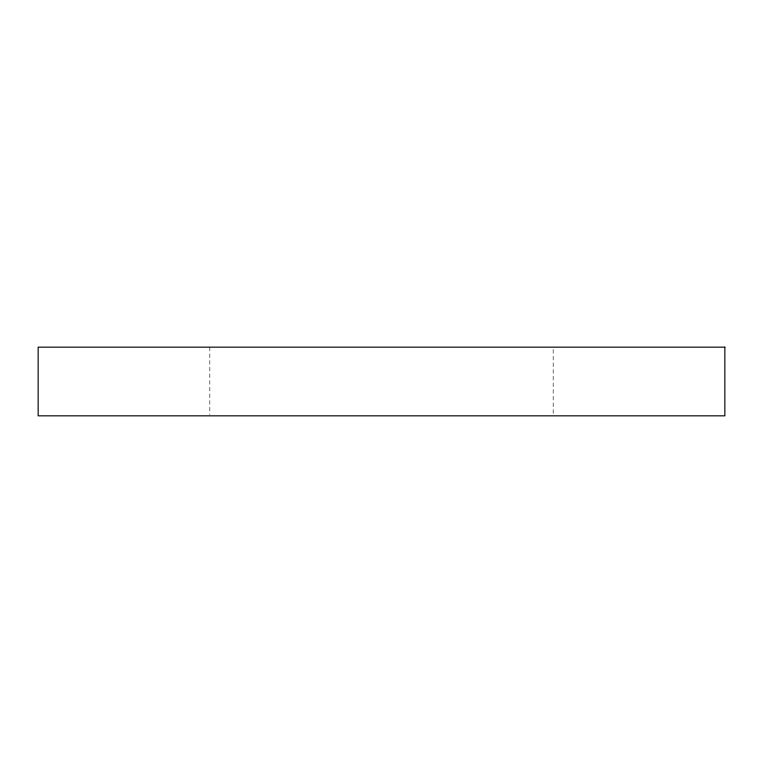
<?xml version="1.0" encoding="UTF-8"?>
<svg xmlns="http://www.w3.org/2000/svg" width="763" height="763" viewBox="0 0 763 763"><rect width="100%" height="100%" fill="white"/><g stroke="black" fill="none" stroke-linecap="round" stroke-linejoin="round"><path stroke-width="0.57" stroke-dasharray="3.81 2.86" d="M553.175 349.53L553.175 414.652M209.825 347.165L209.825 414.652"/><path stroke-width="1.14" d="M724.85 347.165L38.15 347.165L38.15 415.835L724.85 415.835L724.85 347.165"/></g></svg>
